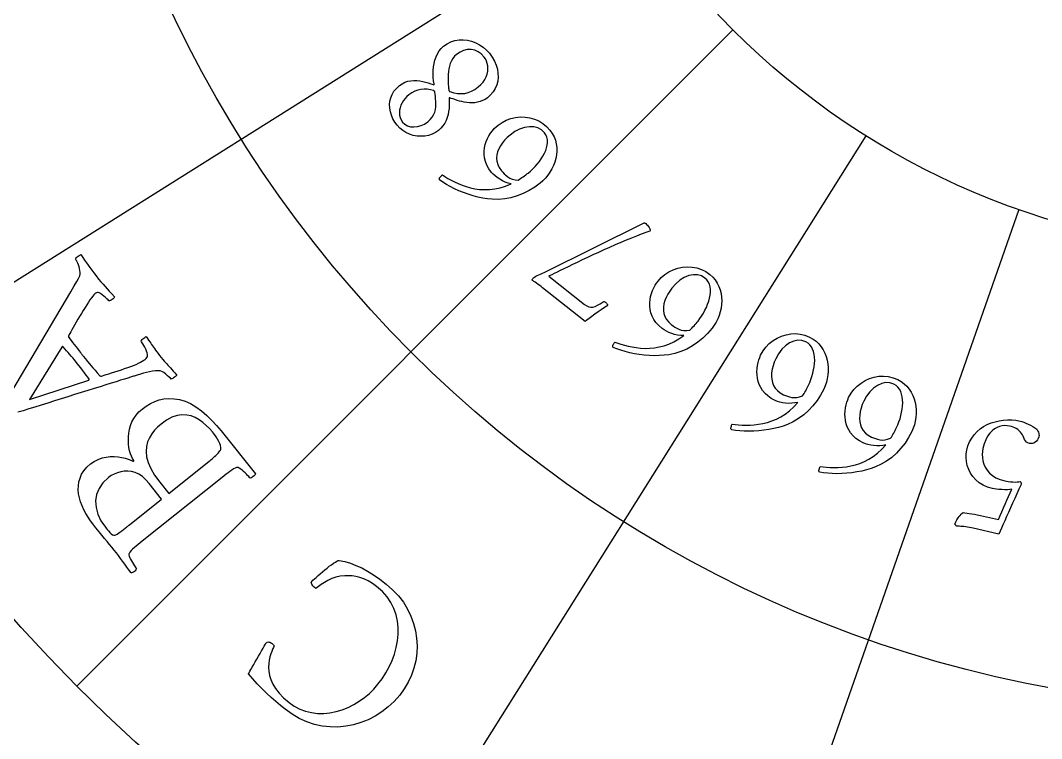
# Model space of a CAD drawing. Header units: millimetres. Extents: x -60 to 60, y -60 to 76.
# Drawn here: x -10.8 to -1.97, y -10.76 to -4.56 of the extents above; entities that cross this region are included whole.
import ezdxf

# ---------------------------------------------------------------- set-up
doc = ezdxf.new("R2010")
doc.units = ezdxf.units.MM
for name, color, linetype in [('CUT_OUTER', 1, 'Continuous'), ('ENGRAVE', 7, 'Continuous'), ('ENGRAVE_FINE', 8, 'Continuous'), ('TEXT', 5, 'Continuous')]:
    doc.layers.add(name, color=color, linetype=linetype)

msp = doc.modelspace()

# ---------------------------------------------------------------- linework, layer by layer
at = {"layer": 'CUT_OUTER'}
msp.add_arc((0, -0.0001), 59.9999, 176.771323, 2.429054, dxfattribs=at)
at = {"layer": 'ENGRAVE'}
for radius in [58.8, 58.8, 57.225, 54.3, 54.3, 51.99, 47.7, 47.7, 45.18, 40.5, 40.5, 14.58, 10.4976, 6.561]:
    msp.add_circle((0, 0), radius, dxfattribs=at)
at = {"layer": 'ENGRAVE_FINE'}
for points in [[(-5.5554, -3.4907), (-12.3452, -7.757)], [(-4.6393, -4.6393), (-10.3096, -10.3096)], [(-3.4907, -5.5554), (-7.757, -12.3452)], [(-2.167, -6.1928), (-4.8155, -13.7618)]]:
    msp.add_lwpolyline(points, dxfattribs=at)
at = {"layer": 'TEXT'}
for points in [[(-7.5422, -5.4645), (-7.5622, -5.4367), (-7.5786, -5.408), (-7.5915, -5.3784), (-7.6008, -5.3478), (-7.6062, -5.3169), (-7.6076, -5.2864), (-7.6048, -5.2564), (-7.5979, -5.2267), (-7.5865, -5.198), (-7.5701, -5.1711), (-7.5489, -5.1458), (-7.5228, -5.1222), (-7.4989, -5.1054), (-7.4743, -5.0926), (-7.4491, -5.0839), (-7.4231, -5.0792), (-7.397, -5.0776), (-7.3712, -5.0781), (-7.3457, -5.0808), (-7.3205, -5.0857), (-7.2961, -5.0918), (-7.2729, -5.0982), (-7.251, -5.1051), (-7.2303, -5.1122), (-7.2263, -5.1144), (-7.2237, -5.1141), (-7.2226, -5.1114), (-7.2229, -5.1063), (-7.227, -5.0792), (-7.2295, -5.0509), (-7.2304, -5.0215), (-7.2296, -4.9909), (-7.227, -4.9601), (-7.2222, -4.9302), (-7.2153, -4.901), (-7.2061, -4.8727), (-7.1945, -4.8461), (-7.18, -4.8221), (-7.1626, -4.8008), (-7.1423, -4.7822), (-7.111, -4.7605), (-7.0781, -4.7442), (-7.0436, -4.7331), (-7.0073, -4.7273), (-6.9705, -4.7265), (-6.9342, -4.7302), (-6.8985, -4.7385), (-6.8632, -4.7515), (-6.8296, -4.7686), (-6.7986, -4.7895), (-6.7703, -4.8143), (-6.7447, -4.8428), (-6.7208, -4.876), (-6.7013, -4.9099), (-6.6864, -4.9445), (-6.676, -4.9798), (-6.6703, -5.015), (-6.6693, -5.0493), (-6.6731, -5.0828), (-6.6817, -5.1153), (-6.6949, -5.1463), (-6.7127, -5.1751), (-6.7351, -5.2016), (-6.7619, -5.226), (-6.7822, -5.2404), (-6.8033, -5.2518), (-6.8251, -5.2604), (-6.8478, -5.266), (-6.8708, -5.2693), (-6.8938, -5.2707), (-6.9167, -5.2703), (-6.9395, -5.2681), (-6.9619, -5.2646), (-6.9834, -5.2602), (-7.004, -5.255), (-7.0238, -5.249), (-7.0422, -5.2429), (-7.059, -5.2373), (-7.0741, -5.2322), (-7.0874, -5.2277), (-7.0907, -5.2273), (-7.0928, -5.228), (-7.0938, -5.2298), (-7.0936, -5.2327), (-7.0918, -5.2519), (-7.0911, -5.273), (-7.0917, -5.296), (-7.0934, -5.3208), (-7.0968, -5.3464), (-7.1021, -5.3719), (-7.1095, -5.3972), (-7.119, -5.4224), (-7.1309, -5.4466), (-7.1458, -5.4689), (-7.1637, -5.4895), (-7.1846, -5.5082), (-7.2115, -5.5269), (-7.2404, -5.5413), (-7.2711, -5.5515), (-7.3036, -5.5575), (-7.3369, -5.5594), (-7.37, -5.5573), (-7.4027, -5.5514), (-7.4351, -5.5415), (-7.466, -5.5278), (-7.4942, -5.5104), (-7.5196, -5.4893), (-7.5422, -5.4645)], [(-6.7902, -4.8749), (-6.815, -4.8485), (-6.8422, -4.8288), (-6.8715, -4.8159), (-6.9031, -4.8097), (-6.9355, -4.8102), (-6.9674, -4.8175), (-6.9987, -4.8316), (-7.0294, -4.8525), (-7.0466, -4.8684), (-7.0613, -4.8866), (-7.0733, -4.9069), (-7.0826, -4.9295), (-7.0898, -4.9533), (-7.0954, -4.9772), (-7.0992, -5.0013), (-7.1014, -5.0257), (-7.1023, -5.0494), (-7.1025, -5.0717), (-7.1018, -5.0926), (-7.1004, -5.1122), (-7.0987, -5.1292), (-7.0974, -5.1427), (-7.0963, -5.1527), (-7.0955, -5.159), (-7.0947, -5.1622), (-7.0939, -5.1649), (-7.093, -5.1669), (-7.0921, -5.1685), (-7.0906, -5.1701), (-7.0893, -5.1713), (-7.088, -5.1721), (-7.0869, -5.1724), (-7.0523, -5.1828), (-7.0194, -5.1889), (-6.988, -5.1909), (-6.9582, -5.1886), (-6.9292, -5.1819), (-6.9001, -5.1705), (-6.871, -5.1543), (-6.8419, -5.1334), (-6.8189, -5.1131), (-6.7998, -5.0917), (-6.7844, -5.0693), (-6.7727, -5.0457), (-6.7645, -5.0219), (-6.7595, -4.9984), (-6.7576, -4.9752), (-6.7588, -4.9524), (-6.7629, -4.9306), (-6.7695, -4.9104), (-6.7786, -4.8919), (-6.7902, -4.8749)], [(-7.4951, -5.4371), (-7.4759, -5.456), (-7.4531, -5.4693), (-7.4266, -5.4771), (-7.3965, -5.4792), (-7.3651, -5.476), (-7.3348, -5.4674), (-7.3058, -5.4536), (-7.2779, -5.4344), (-7.2569, -5.4155), (-7.2399, -5.3952), (-7.2268, -5.3737), (-7.2177, -5.3508), (-7.2116, -5.3275), (-7.2079, -5.3042), (-7.2064, -5.2812), (-7.2072, -5.2583), (-7.2092, -5.2362), (-7.2112, -5.2158), (-7.2132, -5.1968), (-7.2153, -5.1794), (-7.2159, -5.1776), (-7.2168, -5.1756), (-7.2182, -5.1734), (-7.22, -5.171), (-7.2204, -5.1705), (-7.2207, -5.1701), (-7.2209, -5.1698), (-7.221, -5.1698), (-7.2225, -5.168), (-7.224, -5.1666), (-7.2256, -5.1654), (-7.2272, -5.1645), (-7.2545, -5.1574), (-7.2818, -5.1533), (-7.3092, -5.1523), (-7.3367, -5.1545), (-7.3639, -5.1601), (-7.3904, -5.1699), (-7.4162, -5.1836), (-7.4414, -5.2014), (-7.4585, -5.2165), (-7.4739, -5.2332), (-7.4876, -5.2514), (-7.4995, -5.2711), (-7.5093, -5.2918), (-7.5165, -5.3128), (-7.5211, -5.3342), (-7.5232, -5.356), (-7.522, -5.3775), (-7.5169, -5.3982), (-7.508, -5.418), (-7.4951, -5.4371)], [(-6.7263, -5.8716), (-6.749, -5.84), (-6.7668, -5.8087), (-6.7795, -5.7776), (-6.7873, -5.7467), (-6.7909, -5.7163), (-6.7911, -5.6868), (-6.788, -5.6582), (-6.7815, -5.6304), (-6.7724, -5.6038), (-6.7614, -5.5786), (-6.7486, -5.5548), (-6.7338, -5.5324), (-6.718, -5.5119), (-6.7022, -5.4935), (-6.6862, -5.4773), (-6.6701, -5.4634), (-6.6355, -5.4392), (-6.5988, -5.42), (-6.5601, -5.4059), (-6.5191, -5.3968), (-6.4775, -5.3927), (-6.4363, -5.3937), (-6.3958, -5.3997), (-6.3558, -5.4107), (-6.3176, -5.4268), (-6.2824, -5.4483), (-6.2502, -5.4751), (-6.221, -5.5072), (-6.2012, -5.5351), (-6.1856, -5.564), (-6.174, -5.594), (-6.1665, -5.6252), (-6.1626, -5.6568), (-6.162, -5.6884), (-6.1647, -5.7198), (-6.1705, -5.7512), (-6.1793, -5.7821), (-6.1907, -5.8122), (-6.2046, -5.8414), (-6.2212, -5.8698), (-6.2398, -5.8966), (-6.26, -5.9213), (-6.2818, -5.9438), (-6.3052, -5.9642), (-6.3526, -5.999), (-6.4017, -6.029), (-6.4526, -6.0543), (-6.5052, -6.075), (-6.5587, -6.0905), (-6.6123, -6.1004), (-6.6659, -6.1049), (-6.7197, -6.1039), (-6.7608, -6.0998), (-6.8022, -6.0933), (-6.844, -6.0845), (-6.8862, -6.0732), (-6.928, -6.0601), (-6.9687, -6.0456), (-7.0082, -6.0296), (-7.0465, -6.0123), (-7.0829, -5.9939), (-7.1164, -5.9749), (-7.1471, -5.9553), (-7.1751, -5.9351), (-7.1773, -5.9304), (-7.1772, -5.9251), (-7.1746, -5.9192), (-7.1697, -5.9125), (-7.1639, -5.9062), (-7.1589, -5.9009), (-7.1547, -5.8968), (-7.1512, -5.8937), (-7.1285, -5.9082), (-7.1035, -5.923), (-7.0762, -5.9381), (-7.0467, -5.9535), (-7.015, -5.9684), (-6.9814, -5.9819), (-6.9459, -5.994), (-6.9084, -6.0047), (-6.8693, -6.0131), (-6.8288, -6.0183), (-6.7868, -6.0204), (-6.7435, -6.0193), (-6.6988, -6.0143), (-6.653, -6.0045), (-6.606, -5.99), (-6.5578, -5.9708), (-6.5834, -5.964), (-6.6082, -5.9551), (-6.6322, -5.944), (-6.6556, -5.9309), (-6.6772, -5.9166), (-6.6962, -5.9019), (-6.7126, -5.8869), (-6.7263, -5.8716)], [(-6.4966, -5.9381), (-6.4856, -5.9313), (-6.4747, -5.9242), (-6.4637, -5.9168), (-6.4526, -5.9092), (-6.4416, -5.9013), (-6.4308, -5.8933), (-6.4201, -5.8851), (-6.4094, -5.8768), (-6.3892, -5.8597), (-6.3693, -5.8412), (-6.3498, -5.8212), (-6.3307, -5.7998), (-6.3127, -5.7774), (-6.2964, -5.7544), (-6.2818, -5.7309), (-6.2689, -5.7068), (-6.2582, -5.6826), (-6.2502, -5.6587), (-6.2449, -5.635), (-6.2423, -5.6115), (-6.2431, -5.5889), (-6.2477, -5.5676), (-6.2562, -5.5476), (-6.2686, -5.5289), (-6.2942, -5.5038), (-6.3246, -5.4868), (-6.3596, -5.4778), (-6.3994, -5.4769), (-6.4414, -5.4838), (-6.4831, -5.498), (-6.5245, -5.5196), (-6.5656, -5.5486), (-6.5904, -5.5699), (-6.6128, -5.5925), (-6.6327, -5.6163), (-6.65, -5.6413), (-6.6642, -5.6671), (-6.6744, -5.6934), (-6.6807, -5.7203), (-6.6829, -5.7477), (-6.6805, -5.7753), (-6.6725, -5.8028), (-6.659, -5.8302), (-6.64, -5.8576), (-6.6288, -5.8706), (-6.6161, -5.8834), (-6.6017, -5.8962), (-6.5859, -5.9089), (-6.5678, -5.9201), (-6.5469, -5.9288), (-6.5231, -5.9348), (-6.4966, -5.9381)], [(-6.2849, -6.8677), (-6.297, -6.8582), (-6.3097, -6.8486), (-6.3232, -6.8389), (-6.3372, -6.829), (-6.3501, -6.82), (-6.3601, -6.8131), (-6.367, -6.8081), (-6.371, -6.8051), (-6.3737, -6.8018), (-6.3743, -6.7979), (-6.3729, -6.7933), (-6.3695, -6.788), (-6.3634, -6.7818), (-6.355, -6.7755), (-6.3442, -6.7692), (-6.3311, -6.7628), (-6.3167, -6.7562), (-6.3017, -6.7494), (-6.2863, -6.7424), (-6.2704, -6.7351), (-5.4082, -6.3081), (-5.4047, -6.3082), (-5.401, -6.3092), (-5.397, -6.3113), (-5.3928, -6.3142), (-5.3859, -6.3204), (-5.3789, -6.3281), (-5.3719, -6.3372), (-5.3647, -6.3478), (-5.3588, -6.3583), (-5.3556, -6.367), (-5.3551, -6.3739), (-5.3572, -6.3791), (-5.3929, -6.3913), (-5.4314, -6.4053), (-5.4726, -6.4212), (-5.5165, -6.4389), (-5.5624, -6.4579), (-5.6092, -6.4777), (-5.6569, -6.4982), (-5.7057, -6.5195), (-5.7546, -6.5412), (-5.8027, -6.5629), (-5.8502, -6.5847), (-5.8969, -6.6066), (-5.9422, -6.628), (-5.9852, -6.6486), (-6.026, -6.6682), (-6.0646, -6.687), (-6.1002, -6.7044), (-6.1321, -6.72), (-6.1602, -6.7338), (-6.1845, -6.7457), (-6.2042, -6.7553), (-6.2182, -6.7622), (-6.2267, -6.7663), (-6.2295, -6.7677), (-5.9217, -7.0132), (-5.9037, -7.0252), (-5.8856, -7.0328), (-5.8675, -7.0358), (-5.8493, -7.0344), (-5.8301, -7.0287), (-5.8089, -7.0194), (-5.7857, -7.0062), (-5.7606, -6.9894), (-5.7566, -6.9872), (-5.7518, -6.9872), (-5.7462, -6.9894), (-5.7398, -6.9938), (-5.7378, -6.9956), (-5.7355, -6.9982), (-5.7329, -7.0016), (-5.73, -7.0057), (-5.7272, -7.0099), (-5.725, -7.0137), (-5.7233, -7.0171), (-5.7221, -7.02), (-5.75, -7.0386), (-5.7778, -7.0576), (-5.8055, -7.0771), (-5.8332, -7.0969), (-5.8592, -7.116), (-5.882, -7.1329), (-5.9014, -7.1478), (-5.9175, -7.1606)], [(-5.2511, -7.2211), (-5.2803, -7.1954), (-5.3045, -7.1688), (-5.3239, -7.1413), (-5.3384, -7.1129), (-5.3486, -7.0841), (-5.3554, -7.0554), (-5.3588, -7.0268), (-5.3586, -6.9983), (-5.3557, -6.9703), (-5.3506, -6.9433), (-5.3433, -6.9172), (-5.3339, -6.8921), (-5.3231, -6.8686), (-5.3117, -6.8471), (-5.2997, -6.8278), (-5.2871, -6.8106), (-5.2588, -6.7793), (-5.2273, -6.7525), (-5.1927, -6.7301), (-5.1548, -6.7121), (-5.1151, -6.6989), (-5.0748, -6.6907), (-5.0339, -6.6875), (-4.9925, -6.6893), (-4.9516, -6.6966), (-4.9125, -6.7097), (-4.8751, -6.7286), (-4.8395, -6.7534), (-4.8141, -6.7762), (-4.7924, -6.8009), (-4.7744, -6.8276), (-4.7602, -6.8563), (-4.7494, -6.8863), (-4.7418, -6.9169), (-4.7373, -6.9482), (-4.736, -6.9801), (-4.7377, -7.0122), (-4.7421, -7.044), (-4.7492, -7.0756), (-4.759, -7.1069), (-4.7712, -7.1372), (-4.7854, -7.1658), (-4.8017, -7.1926), (-4.82, -7.2177), (-4.8584, -7.2621), (-4.8997, -7.3024), (-4.9436, -7.3384), (-4.9903, -7.3702), (-5.039, -7.3972), (-5.089, -7.4189), (-5.1403, -7.4352), (-5.193, -7.4461), (-5.2339, -7.4512), (-5.2758, -7.4542), (-5.3185, -7.4549), (-5.3621, -7.4533), (-5.4058, -7.4498), (-5.4487, -7.4447), (-5.4907, -7.4379), (-5.532, -7.4295), (-5.5715, -7.4197), (-5.6085, -7.4086), (-5.6428, -7.3964), (-5.6745, -7.3829), (-5.6777, -7.3788), (-5.6788, -7.3736), (-5.6776, -7.3673), (-5.6743, -7.3597), (-5.6701, -7.3522), (-5.6664, -7.346), (-5.6631, -7.341), (-5.6604, -7.3373), (-5.6351, -7.3463), (-5.6074, -7.3551), (-5.5775, -7.3638), (-5.5452, -7.3723), (-5.511, -7.3798), (-5.4753, -7.3854), (-5.4379, -7.3893), (-5.399, -7.3914), (-5.359, -7.3909), (-5.3184, -7.387), (-5.277, -7.3796), (-5.235, -7.3689), (-5.1926, -7.3541), (-5.1501, -7.3344), (-5.1075, -7.3098), (-5.0648, -7.2803), (-5.0912, -7.2794), (-5.1174, -7.2762), (-5.1433, -7.2708), (-5.1689, -7.2632), (-5.1932, -7.2541), (-5.215, -7.244), (-5.2343, -7.233), (-5.2511, -7.2211)], [(-5.0123, -7.2349), (-5.0032, -7.2258), (-4.9941, -7.2164), (-4.985, -7.2068), (-4.9759, -7.1969), (-4.967, -7.1868), (-4.9582, -7.1765), (-4.9495, -7.1662), (-4.941, -7.1557), (-4.9251, -7.1345), (-4.9098, -7.1121), (-4.8953, -7.0882), (-4.8814, -7.0631), (-4.8689, -7.0372), (-4.8581, -7.0112), (-4.849, -6.985), (-4.8418, -6.9587), (-4.8368, -6.9327), (-4.8343, -6.9076), (-4.8344, -6.8833), (-4.8371, -6.8599), (-4.8429, -6.838), (-4.8521, -6.8182), (-4.8649, -6.8006), (-4.8811, -6.7852), (-4.9117, -6.7664), (-4.9451, -6.7566), (-4.9812, -6.7556), (-5.0202, -6.7636), (-5.0597, -6.7796), (-5.0971, -6.8028), (-5.1327, -6.833), (-5.1663, -6.8704), (-5.1858, -6.8968), (-5.2025, -6.9238), (-5.2166, -6.9514), (-5.228, -6.9796), (-5.2361, -7.0079), (-5.2402, -7.0359), (-5.2403, -7.0635), (-5.2364, -7.0907), (-5.2278, -7.117), (-5.2139, -7.1421), (-5.1947, -7.1658), (-5.1701, -7.1883), (-5.1563, -7.1984), (-5.141, -7.2081), (-5.1242, -7.2174), (-5.1059, -7.2262), (-5.0858, -7.2332), (-5.0635, -7.237), (-5.039, -7.2375), (-5.0123, -7.2349)], [(-4.2734, -7.8421), (-4.3076, -7.8236), (-4.3372, -7.803), (-4.3622, -7.7805), (-4.3826, -7.7561), (-4.399, -7.7303), (-4.412, -7.7038), (-4.4216, -7.6766), (-4.4278, -7.6488), (-4.4312, -7.6209), (-4.4322, -7.5934), (-4.4309, -7.5664), (-4.4273, -7.5398), (-4.4221, -7.5145), (-4.4157, -7.491), (-4.4083, -7.4695), (-4.3999, -7.45), (-4.3793, -7.4132), (-4.3545, -7.38), (-4.3257, -7.3504), (-4.2928, -7.3245), (-4.257, -7.3028), (-4.2195, -7.2858), (-4.1804, -7.2736), (-4.1396, -7.2661), (-4.0982, -7.2641), (-4.0571, -7.2682), (-4.0165, -7.2784), (-3.9762, -7.2946), (-3.9464, -7.3111), (-3.9197, -7.3304), (-3.8963, -7.3524), (-3.876, -7.3772), (-3.8588, -7.4041), (-3.8445, -7.4322), (-3.8333, -7.4617), (-3.8249, -7.4926), (-3.8194, -7.5242), (-3.8166, -7.5562), (-3.8165, -7.5886), (-3.8191, -7.6213), (-3.8242, -7.6536), (-3.8317, -7.6846), (-3.8416, -7.7144), (-3.8539, -7.7429), (-3.8815, -7.7948), (-3.9127, -7.8432), (-3.9476, -7.888), (-3.986, -7.9294), (-4.0275, -7.9666), (-4.0714, -7.9989), (-4.1178, -8.0262), (-4.1667, -8.0486), (-4.2055, -8.0627), (-4.2456, -8.0748), (-4.2871, -8.085), (-4.33, -8.0932), (-4.3734, -8.0995), (-4.4163, -8.1041), (-4.4588, -8.1069), (-4.5009, -8.1078), (-4.5416, -8.107), (-4.5801, -8.1045), (-4.6163, -8.1002), (-4.6502, -8.0941), (-4.6543, -8.0909), (-4.6564, -8.086), (-4.6567, -8.0795), (-4.6551, -8.0714), (-4.6527, -8.0632), (-4.6505, -8.0563), (-4.6485, -8.0507), (-4.6466, -8.0465), (-4.6199, -8.0496), (-4.591, -8.0521), (-4.5599, -8.0539), (-4.5265, -8.055), (-4.4915, -8.0546), (-4.4554, -8.0522), (-4.4182, -8.0477), (-4.3798, -8.0411), (-4.3409, -8.0317), (-4.3021, -8.0188), (-4.2634, -8.0025), (-4.2248, -7.9827), (-4.1868, -7.9588), (-4.1497, -7.9301), (-4.1137, -7.8966), (-4.0786, -7.8584), (-4.1046, -7.8634), (-4.1308, -7.8661), (-4.1572, -7.8666), (-4.184, -7.8649), (-4.2097, -7.8614), (-4.2332, -7.8564), (-4.2544, -7.85), (-4.2734, -7.8421)], [(-4.0376, -7.8024), (-4.0307, -7.7915), (-4.0239, -7.7804), (-4.0172, -7.769), (-4.0106, -7.7573), (-4.0041, -7.7454), (-3.9978, -7.7335), (-3.9917, -7.7215), (-3.9857, -7.7093), (-3.9748, -7.6852), (-3.965, -7.6599), (-3.9561, -7.6334), (-3.9482, -7.6058), (-3.9417, -7.5778), (-3.937, -7.55), (-3.934, -7.5225), (-3.9328, -7.4952), (-3.9337, -7.4688), (-3.9368, -7.4437), (-3.9424, -7.4201), (-3.9502, -7.3979), (-3.9607, -7.3778), (-3.9741, -7.3606), (-3.9905, -7.3463), (-4.0097, -7.3348), (-4.0437, -7.3233), (-4.0784, -7.3211), (-4.1139, -7.3283), (-4.1502, -7.3447), (-4.185, -7.3691), (-4.2164, -7.4), (-4.2444, -7.4375), (-4.2688, -7.4814), (-4.2819, -7.5114), (-4.2922, -7.5415), (-4.2998, -7.5715), (-4.3047, -7.6016), (-4.3062, -7.631), (-4.304, -7.6591), (-4.2979, -7.6861), (-4.2881, -7.7117), (-4.2739, -7.7355), (-4.2548, -7.7568), (-4.2307, -7.7757), (-4.2017, -7.7921), (-4.186, -7.7989), (-4.169, -7.805), (-4.1505, -7.8103), (-4.1307, -7.8148), (-4.1096, -7.8171), (-4.087, -7.8158), (-4.063, -7.8109), (-4.0376, -7.8024)], [(-10.7192, -7.8336), (-10.2079, -7.6668), (-10.2077, -7.6666), (-10.2072, -7.6659), (-10.2064, -7.6648), (-10.2053, -7.6633), (-10.2042, -7.6617), (-10.2036, -7.6603), (-10.2035, -7.6591), (-10.2039, -7.6582), (-10.2163, -7.6411), (-10.23, -7.6225), (-10.2451, -7.6025), (-10.2615, -7.5809), (-10.2777, -7.5598), (-10.2924, -7.5409), (-10.3054, -7.5243), (-10.3167, -7.51), (-10.3316, -7.4915), (-10.346, -7.4741), (-10.3599, -7.4578), (-10.3732, -7.4426), (-10.3865, -7.4276), (-10.4004, -7.4119), (-10.4149, -7.3954), (-10.4299, -7.3782), (-10.4314, -7.3769), (-10.4331, -7.3764), (-10.4351, -7.3765), (-10.4373, -7.3774), (-10.4394, -7.3785), (-10.4409, -7.3792), (-10.4418, -7.3797), (-10.4421, -7.3799)], [(-3.5126, -8.2085), (-3.5467, -8.19), (-3.5763, -8.1694), (-3.6013, -8.1469), (-3.6218, -8.1225), (-3.6382, -8.0967), (-3.6512, -8.0702), (-3.6608, -8.043), (-3.667, -8.0152), (-3.6704, -7.9873), (-3.6714, -7.9598), (-3.6701, -7.9328), (-3.6665, -7.9062), (-3.6612, -7.8809), (-3.6549, -7.8574), (-3.6475, -7.8359), (-3.6391, -7.8164), (-3.6184, -7.7796), (-3.5937, -7.7464), (-3.5649, -7.7168), (-3.532, -7.6909), (-3.4962, -7.6692), (-3.4587, -7.6522), (-3.4196, -7.64), (-3.3788, -7.6325), (-3.3373, -7.6305), (-3.2963, -7.6346), (-3.2557, -7.6448), (-3.2154, -7.661), (-3.1855, -7.6775), (-3.1589, -7.6968), (-3.1354, -7.7188), (-3.1151, -7.7436), (-3.098, -7.7705), (-3.0837, -7.7986), (-3.0724, -7.8281), (-3.0641, -7.859), (-3.0586, -7.8906), (-3.0558, -7.9226), (-3.0557, -7.955), (-3.0583, -7.9877), (-3.0634, -8.02), (-3.0709, -8.051), (-3.0808, -8.0808), (-3.093, -8.1093), (-3.1207, -8.1612), (-3.1519, -8.2096), (-3.1867, -8.2544), (-3.2252, -8.2958), (-3.2666, -8.333), (-3.3106, -8.3653), (-3.357, -8.3926), (-3.4058, -8.415), (-3.4446, -8.4291), (-3.4848, -8.4412), (-3.5263, -8.4514), (-3.5692, -8.4596), (-3.6125, -8.4659), (-3.6555, -8.4705), (-3.698, -8.4733), (-3.7401, -8.4742), (-3.7808, -8.4734), (-3.8193, -8.4709), (-3.8555, -8.4666), (-3.8894, -8.4605), (-3.8934, -8.4573), (-3.8956, -8.4524), (-3.8959, -8.4459), (-3.8943, -8.4378), (-3.8919, -8.4296), (-3.8897, -8.4227), (-3.8876, -8.4171), (-3.8858, -8.4129), (-3.8591, -8.416), (-3.8302, -8.4185), (-3.799, -8.4203), (-3.7657, -8.4214), (-3.7307, -8.421), (-3.6946, -8.4186), (-3.6573, -8.4141), (-3.6189, -8.4075), (-3.5801, -8.3981), (-3.5413, -8.3852), (-3.5026, -8.3689), (-3.464, -8.3491), (-3.4259, -8.3252), (-3.3889, -8.2965), (-3.3528, -8.263), (-3.3178, -8.2248), (-3.3437, -8.2298), (-3.3699, -8.2325), (-3.3964, -8.233), (-3.4231, -8.2313), (-3.4488, -8.2278), (-3.4723, -8.2228), (-3.4936, -8.2164), (-3.5126, -8.2085)], [(-3.2767, -8.1688), (-3.2698, -8.1579), (-3.263, -8.1468), (-3.2563, -8.1354), (-3.2497, -8.1237), (-3.2432, -8.1118), (-3.2369, -8.0999), (-3.2308, -8.0879), (-3.2249, -8.0757), (-3.214, -8.0516), (-3.2041, -8.0263), (-3.1952, -7.9998), (-3.1874, -7.9722), (-3.1809, -7.9442), (-3.1761, -7.9164), (-3.1732, -7.8889), (-3.172, -7.8616), (-3.1728, -7.8352), (-3.176, -7.8101), (-3.1815, -7.7865), (-3.1894, -7.7643), (-3.1999, -7.7442), (-3.2133, -7.727), (-3.2296, -7.7127), (-3.2489, -7.7012), (-3.2829, -7.6897), (-3.3176, -7.6875), (-3.3531, -7.6947), (-3.3893, -7.7111), (-3.4242, -7.7355), (-3.4556, -7.7664), (-3.4835, -7.8039), (-3.508, -7.8478), (-3.5211, -7.8778), (-3.5314, -7.9079), (-3.539, -7.9379), (-3.5438, -7.968), (-3.5454, -7.9974), (-3.5431, -8.0255), (-3.5371, -8.0525), (-3.5273, -8.0781), (-3.5131, -8.1019), (-3.494, -8.1232), (-3.4699, -8.1421), (-3.4409, -8.1585), (-3.4252, -8.1653), (-3.4081, -8.1714), (-3.3897, -8.1767), (-3.3699, -8.1812), (-3.3487, -8.1835), (-3.3261, -8.1822), (-3.3021, -8.1773), (-3.2767, -8.1688)], [(-10.1731, -8.9087), (-10.1943, -8.8805), (-10.2142, -8.8508), (-10.233, -8.8193), (-10.2504, -8.7863), (-10.2659, -8.7522), (-10.2785, -8.718), (-10.2883, -8.6834), (-10.2952, -8.6487), (-10.2986, -8.614), (-10.2978, -8.5797), (-10.2928, -8.5457), (-10.2836, -8.5122), (-10.2694, -8.4795), (-10.2493, -8.4483), (-10.2233, -8.4184), (-10.1915, -8.39), (-10.1602, -8.368), (-10.1274, -8.3508), (-10.0932, -8.3383), (-10.0575, -8.3306), (-10.0218, -8.3268), (-9.9874, -8.3261), (-9.9542, -8.3284), (-9.9224, -8.3338), (-9.8929, -8.341), (-9.867, -8.3488), (-9.8447, -8.3573), (-9.8259, -8.3665), (-9.8228, -8.367), (-9.8206, -8.3663), (-9.8194, -8.3644), (-9.8193, -8.3612), (-9.8298, -8.3442), (-9.8392, -8.3243), (-9.8476, -8.3015), (-9.8548, -8.2759), (-9.8605, -8.248), (-9.8642, -8.2187), (-9.8658, -8.1879), (-9.8654, -8.1557), (-9.8624, -8.1229), (-9.8562, -8.0905), (-9.8468, -8.0584), (-9.8343, -8.0267), (-9.8182, -7.9961), (-9.7983, -7.9675), (-9.7744, -7.9408), (-9.7465, -7.9161), (-9.7112, -7.8904), (-9.6747, -7.8686), (-9.6371, -7.8509), (-9.5983, -7.8371), (-9.5578, -7.8281), (-9.515, -7.8245), (-9.4699, -7.8263), (-9.4225, -7.8336), (-9.3754, -7.8471), (-9.3283, -7.8681), (-9.2812, -7.8965), (-9.2341, -7.9324), (-9.1881, -7.9727), (-9.1445, -8.0146), (-9.1032, -8.058), (-9.0643, -8.1029), (-8.7674, -8.4752), (-8.769, -8.4812), (-8.7727, -8.4872), (-8.7783, -8.4933), (-8.7859, -8.4995), (-8.7941, -8.5049), (-8.8015, -8.5088), (-8.808, -8.5112), (-8.8137, -8.5121), (-8.8186, -8.5063), (-8.8255, -8.4986), (-8.8344, -8.4891), (-8.8452, -8.4777), (-8.8571, -8.4658), (-8.8693, -8.4547), (-8.8818, -8.4442), (-8.8945, -8.4345), (-8.9064, -8.4266), (-8.9163, -8.4217), (-8.9241, -8.4197), (-8.9299, -8.4207), (-8.9429, -8.4263), (-8.9568, -8.4337), (-8.9715, -8.443), (-8.9871, -8.4542), (-9.0034, -8.4666), (-9.0203, -8.4796), (-9.0377, -8.4933), (-9.0556, -8.5075), (-9.7456, -9.0577), (-9.7635, -9.0721), (-9.7808, -9.0862), (-9.7976, -9.0999), (-9.8137, -9.1133), (-9.8284, -9.1264), (-9.841, -9.1389), (-9.8515, -9.1509), (-9.8598, -9.1623), (-9.8627, -9.1683), (-9.8628, -9.1765), (-9.8599, -9.187), (-9.8543, -9.1999), (-9.8469, -9.2139), (-9.839, -9.2279), (-9.8305, -9.2421), (-9.8215, -9.2563), (-9.8128, -9.2693), (-9.8055, -9.2801), (-9.7996, -9.2885), (-9.7949, -9.2947), (-9.7971, -9.3), (-9.8009, -9.3058), (-9.8064, -9.3121), (-9.8135, -9.3189), (-9.8212, -9.325), (-9.8284, -9.3291), (-9.8351, -9.3313), (-9.8413, -9.3316), (-9.8601, -9.3062), (-9.8787, -9.2809), (-9.897, -9.2557), (-9.915, -9.2307), (-9.9329, -9.2059), (-9.9511, -9.1816), (-9.9693, -9.1578), (-9.9877, -9.1344), (-10.0073, -9.1101), (-10.0277, -9.0851), (-10.049, -9.0594), (-10.0712, -9.0331), (-10.0945, -9.0053), (-10.1193, -8.9754), (-10.1455, -8.9431), (-10.1731, -8.9087)], [(-9.5169, -8.6453), (-9.1661, -8.3655), (-9.1596, -8.3602), (-9.1516, -8.3536), (-9.1422, -8.3456), (-9.1312, -8.3363), (-9.1198, -8.3263), (-9.109, -8.3162), (-9.0987, -8.3061), (-9.089, -8.2959), (-9.0806, -8.2863), (-9.0742, -8.278), (-9.0698, -8.2709), (-9.0675, -8.2652), (-9.0664, -8.248), (-9.0687, -8.2306), (-9.0742, -8.2129), (-9.0829, -8.1949), (-9.0942, -8.1763), (-9.1074, -8.1566), (-9.1224, -8.1358), (-9.1393, -8.114), (-9.1647, -8.0845), (-9.1922, -8.057), (-9.2217, -8.0317), (-9.2532, -8.0086), (-9.2869, -7.9893), (-9.3229, -7.9758), (-9.3613, -7.9681), (-9.402, -7.9662), (-9.4448, -7.9719), (-9.4893, -7.987), (-9.5355, -8.0117), (-9.5834, -8.0459), (-9.6126, -8.0715), (-9.639, -8.0997), (-9.6626, -8.1303), (-9.6833, -8.1634), (-9.6993, -8.1994), (-9.7087, -8.2389), (-9.7116, -8.2816), (-9.7078, -8.3278), (-9.6955, -8.3774), (-9.6725, -8.4306), (-9.639, -8.4873), (-9.5948, -8.5476)], [(-2.3965, -8.6021), (-2.4391, -8.5897), (-2.4771, -8.5731), (-2.5107, -8.5522), (-2.5397, -8.527), (-2.5644, -8.4989), (-2.5849, -8.4689), (-2.6012, -8.4372), (-2.6133, -8.4036), (-2.6212, -8.3694), (-2.6247, -8.3357), (-2.6238, -8.3025), (-2.6186, -8.2697), (-2.6079, -8.2324), (-2.5934, -8.1979), (-2.5752, -8.1662), (-2.5533, -8.1373), (-2.5284, -8.1112), (-2.5014, -8.0881), (-2.4721, -8.0679), (-2.4407, -8.0506), (-2.4077, -8.0363), (-2.3736, -8.025), (-2.3385, -8.0167), (-2.3023, -8.0114), (-2.2658, -8.009), (-2.2295, -8.0097), (-2.1935, -8.0133), (-2.1578, -8.0199), (-2.1423, -8.024), (-2.1252, -8.0296), (-2.1065, -8.0367), (-2.0862, -8.0452), (-2.0658, -8.055), (-2.0467, -8.0658), (-2.029, -8.0777), (-2.0127, -8.0905), (-2.0099, -8.0944), (-2.0067, -8.1), (-2.0031, -8.1074), (-1.9991, -8.1164), (-1.9956, -8.1263), (-1.9937, -8.1359), (-1.9935, -8.1455), (-1.9948, -8.1548), (-1.9995, -8.17), (-2.0063, -8.1831), (-2.0152, -8.1941), (-2.0262, -8.203), (-2.0382, -8.2096), (-2.0503, -8.2134), (-2.0625, -8.2146), (-2.0748, -8.2131), (-2.0892, -8.2082), (-2.1011, -8.2008), (-2.1108, -8.1907), (-2.1181, -8.178), (-2.1244, -8.1643), (-2.1309, -8.1512), (-2.1377, -8.1388), (-2.1448, -8.1271), (-2.1539, -8.1145), (-2.1644, -8.1033), (-2.1763, -8.0935), (-2.1897, -8.0851), (-2.2039, -8.0779), (-2.2183, -8.0719), (-2.2327, -8.0669), (-2.2474, -8.063), (-2.2679, -8.0598), (-2.2891, -8.0594), (-2.311, -8.0617), (-2.3337, -8.0669), (-2.3564, -8.0755), (-2.3783, -8.0881), (-2.3993, -8.1047), (-2.4196, -8.1255), (-2.4382, -8.1508), (-2.4543, -8.1812), (-2.4679, -8.2168), (-2.479, -8.2576), (-2.4831, -8.2822), (-2.4842, -8.3079), (-2.4825, -8.3348), (-2.4778, -8.3629), (-2.4697, -8.391), (-2.4576, -8.418), (-2.4415, -8.4438), (-2.4213, -8.4686), (-2.3964, -8.491), (-2.3661, -8.5099), (-2.3302, -8.5253), (-2.2888, -8.5371), (-2.2753, -8.5397), (-2.2594, -8.542), (-2.2412, -8.5438), (-2.2207, -8.5453), (-2.2004, -8.5461), (-2.183, -8.546), (-2.1684, -8.5449), (-2.1566, -8.5428), (-2.1545, -8.5438), (-2.1526, -8.5456), (-2.151, -8.5483), (-2.1497, -8.5518), (-2.1488, -8.5557), (-2.1484, -8.5596), (-2.1486, -8.5635), (-2.1492, -8.5673), (-2.1674, -8.608), (-2.1856, -8.6486), (-2.2039, -8.6892), (-2.2221, -8.7298), (-2.24, -8.7697), (-2.2573, -8.8083), (-2.274, -8.8454), (-2.29, -8.8812), (-2.3049, -8.9147), (-2.3182, -8.945), (-2.3298, -8.9721), (-2.3398, -8.996), (-2.5627, -8.9451), (-2.5783, -8.9418), (-2.5942, -8.9387), (-2.6104, -8.9361), (-2.6268, -8.9337), (-2.6428, -8.9318), (-2.6574, -8.9302), (-2.6706, -8.9291), (-2.6826, -8.9283), (-2.6925, -8.9279), (-2.6995, -8.9275), (-2.7037, -8.9273), (-2.7051, -8.9273), (-2.7084, -8.9242), (-2.7113, -8.9214), (-2.714, -8.9188), (-2.7165, -8.9165), (-2.7185, -8.9142), (-2.7197, -8.9117), (-2.7201, -8.909), (-2.7198, -8.906), (-2.7187, -8.9028), (-2.7166, -8.898), (-2.7133, -8.8915), (-2.7089, -8.8833), (-2.7037, -8.874), (-2.6977, -8.8644), (-2.6911, -8.8545), (-2.6837, -8.8442), (-2.6759, -8.8342), (-2.6678, -8.8251), (-2.6593, -8.8168), (-2.6506, -8.8095), (-2.634, -8.8116), (-2.6158, -8.8141), (-2.5961, -8.817), (-2.5749, -8.8202), (-2.5519, -8.824), (-2.5271, -8.8287), (-2.5005, -8.8342), (-2.472, -8.8404), (-2.3451, -8.8694), (-2.3304, -8.8368), (-2.3157, -8.8039), (-2.3011, -8.7706), (-2.2864, -8.7371), (-2.2719, -8.7038), (-2.2574, -8.6715), (-2.2431, -8.64), (-2.2288, -8.6094), (-2.2468, -8.6115), (-2.2672, -8.6127), (-2.2899, -8.6127), (-2.3148, -8.6118), (-2.3395, -8.61), (-2.3613, -8.6079), (-2.3803, -8.6052), (-2.3965, -8.6021)], [(-9.5782, -8.6941), (-9.6851, -8.56), (-9.7144, -8.5268), (-9.7445, -8.4999), (-9.7753, -8.4793), (-9.8069, -8.465), (-9.8385, -8.4562), (-9.8698, -8.4519), (-9.9006, -8.4522), (-9.931, -8.457), (-9.9603, -8.4656), (-9.9878, -8.477), (-10.0136, -8.4912), (-10.0377, -8.5083), (-10.085, -8.553), (-10.1193, -8.6015), (-10.1407, -8.6537), (-10.1492, -8.7096), (-10.1453, -8.7671), (-10.1297, -8.8243), (-10.1024, -8.8811), (-10.0634, -8.9376), (-10.0566, -8.9459), (-10.048, -8.9561), (-10.0376, -8.968), (-10.0255, -8.9818), (-10.0131, -8.9943), (-10.0021, -9.0027), (-9.9923, -9.0068), (-9.9839, -9.0068), (-9.9746, -9.003), (-9.9638, -8.9972), (-9.9516, -8.9894), (-9.9379, -8.9796), (-9.9233, -8.9686), (-9.9084, -8.9571), (-9.8932, -8.9452), (-9.8777, -8.9329), (-9.8745, -8.9304), (-9.8715, -8.928), (-9.8687, -8.9257), (-9.8661, -8.9237), (-9.8636, -8.9217), (-9.8611, -8.9197), (-9.8586, -8.9177), (-9.8562, -8.9158)], [(-8.5108, -10.5093), (-8.5507, -10.4769), (-8.5908, -10.4428), (-8.6312, -10.4073), (-8.6719, -10.3701), (-8.7122, -10.3312), (-8.7514, -10.2904), (-8.7897, -10.2477), (-8.827, -10.2031), (-8.8257, -10.2007), (-8.8217, -10.1934), (-8.815, -10.1814), (-8.8057, -10.1645), (-8.7946, -10.1445), (-8.7824, -10.1229), (-8.7691, -10.0998), (-8.7548, -10.0752), (-8.7403, -10.0504), (-8.7266, -10.0267), (-8.7135, -10.0041), (-8.7012, -9.9826), (-8.6904, -9.9639), (-8.682, -9.9495), (-8.6758, -9.9396), (-8.672, -9.9341), (-8.6694, -9.9308), (-8.6651, -9.9288), (-8.6592, -9.9281), (-8.6516, -9.9288), (-8.6434, -9.9306), (-8.6356, -9.9334), (-8.6283, -9.9372), (-8.6215, -9.942), (-8.6161, -9.9467), (-8.6117, -9.9518), (-8.6082, -9.9571), (-8.6056, -9.9628), (-8.6116, -9.9749), (-8.6185, -9.9904), (-8.6262, -10.0093), (-8.6347, -10.0316), (-8.6426, -10.0567), (-8.6483, -10.0843), (-8.6519, -10.1143), (-8.6534, -10.1466), (-8.6513, -10.1808), (-8.6444, -10.2164), (-8.6326, -10.2533), (-8.616, -10.2915), (-8.593, -10.3306), (-8.5621, -10.37), (-8.5234, -10.4097), (-8.4769, -10.4498), (-8.4312, -10.482), (-8.3836, -10.5076), (-8.334, -10.5264), (-8.2824, -10.5386), (-8.2297, -10.5445), (-8.1768, -10.5449), (-8.1237, -10.5397), (-8.0704, -10.529), (-8.0177, -10.5133), (-7.9667, -10.4932), (-7.9173, -10.4688), (-7.8696, -10.4401), (-7.8242, -10.4078), (-7.7823, -10.3726), (-7.7436, -10.3347), (-7.7083, -10.2939), (-7.6725, -10.2457), (-7.6402, -10.1953), (-7.6114, -10.1428), (-7.5862, -10.0881), (-7.5652, -10.0322), (-7.5493, -9.9757), (-7.5385, -9.9188), (-7.5326, -9.8615), (-7.5325, -9.8044), (-7.5386, -9.7484), (-7.551, -9.6935), (-7.5697, -9.6397), (-7.5954, -9.5878), (-7.6289, -9.5387), (-7.6701, -9.4923), (-7.7192, -9.4487), (-7.7562, -9.4216), (-7.7927, -9.3996), (-7.8287, -9.3827), (-7.8643, -9.371), (-7.8989, -9.3631), (-7.9322, -9.3581), (-7.9641, -9.3558), (-7.9947, -9.3563), (-8.0347, -9.3606), (-8.0723, -9.3688), (-8.1077, -9.3809), (-8.1407, -9.3968), (-8.1711, -9.4146), (-8.1985, -9.432), (-8.2229, -9.449), (-8.2444, -9.4657), (-8.2585, -9.4552), (-8.27, -9.4427), (-8.2788, -9.4281), (-8.2851, -9.4116), (-8.279, -9.4047), (-8.2698, -9.3954), (-8.2576, -9.3838), (-8.2424, -9.3699), (-8.2252, -9.3546), (-8.2071, -9.3388), (-8.1881, -9.3226), (-8.1683, -9.3058), (-8.1483, -9.2895), (-8.1291, -9.2745), (-8.1105, -9.2608), (-8.0927, -9.2484), (-8.0764, -9.238), (-8.0627, -9.2303), (-8.0515, -9.2254), (-8.0428, -9.2232), (-7.995, -9.2334), (-7.9467, -9.2477), (-7.8979, -9.2661), (-7.8487, -9.2886), (-7.7984, -9.3157), (-7.7464, -9.3479), (-7.6927, -9.3851), (-7.6373, -9.4275), (-7.581, -9.4766), (-7.5315, -9.5291), (-7.4886, -9.5848), (-7.4525, -9.6438), (-7.4229, -9.7051), (-7.3999, -9.7676), (-7.3835, -9.8313), (-7.3736, -9.8962), (-7.3701, -9.9615), (-7.3729, -10.0261), (-7.382, -10.0901), (-7.3973, -10.1534), (-7.4189, -10.2154), (-7.4465, -10.2749), (-7.4803, -10.3322), (-7.5201, -10.3872), (-7.5675, -10.4413), (-7.6185, -10.4897), (-7.6732, -10.5323), (-7.7315, -10.5691), (-7.7926, -10.6), (-7.8555, -10.6249), (-7.9202, -10.6437), (-7.9867, -10.6566), (-8.0542, -10.663), (-8.1216, -10.6624), (-8.1891, -10.6548), (-8.2566, -10.6403), (-8.3232, -10.6186), (-8.3877, -10.5896), (-8.4503, -10.5531), (-8.5108, -10.5093)]]:
    msp.add_lwpolyline(points, close=True, dxfattribs=at)
msp.add_lwpolyline([(-10.9639, -7.9205), (-10.3627, -6.9024), (-10.3331, -6.8521), (-10.311, -6.8144), (-10.2966, -6.7892), (-10.2898, -6.7765), (-10.2851, -6.7644), (-10.2826, -6.7508), (-10.2823, -6.7357), (-10.2841, -6.7192), (-10.2875, -6.7023), (-10.2919, -6.6861), (-10.2971, -6.6707), (-10.3034, -6.656), (-10.3095, -6.6431), (-10.3147, -6.6329), (-10.3188, -6.6255), (-10.322, -6.6208), (-10.3195, -6.6143), (-10.3151, -6.6078), (-10.3087, -6.6016), (-10.3003, -6.5954), (-10.2918, -6.59), (-10.2851, -6.586), (-10.2802, -6.5834), (-10.277, -6.5822), (-10.2599, -6.6069), (-10.2438, -6.6302), (-10.2285, -6.6522), (-10.2141, -6.6729), (-10.1993, -6.6937), (-10.1827, -6.7161), (-10.1643, -6.7402), (-10.144, -6.7659), (-10.1224, -6.7927), (-10.1023, -6.8169), (-10.0839, -6.8384), (-10.067, -6.8574), (-10.0499, -6.8761), (-10.0308, -6.8972), (-10.0097, -6.9206), (-9.9867, -6.9462), (-9.9883, -6.9522), (-9.992, -6.9583), (-9.9976, -6.9644), (-10.0052, -6.9705), (-10.0135, -6.9758), (-10.0211, -6.9794), (-10.028, -6.9813), (-10.0343, -6.9815), (-10.0414, -6.9733), (-10.0509, -6.9637), (-10.0628, -6.9525), (-10.077, -6.9398), (-10.0917, -6.9279), (-10.105, -6.9188), (-10.1168, -6.9126), (-10.1271, -6.9093), (-10.1333, -6.9096), (-10.1401, -6.9116), (-10.1475, -6.9155), (-10.1555, -6.9212), (-10.1637, -6.9288), (-10.1734, -6.9399), (-10.1847, -6.9543), (-10.1974, -6.9722), (-10.2112, -6.9926), (-10.2255, -7.0146), (-10.2404, -7.0382), (-10.2559, -7.0635), (-10.2715, -7.0895), (-10.2867, -7.1152), (-10.3017, -7.1406), (-10.3164, -7.1659), (-10.3302, -7.1899), (-10.3428, -7.2116), (-10.3541, -7.2312), (-10.3641, -7.2486), (-10.3723, -7.2628), (-10.3781, -7.273), (-10.3816, -7.2791), (-10.3828, -7.2811), (-10.3829, -7.2815), (-10.383, -7.2826), (-10.3832, -7.2845), (-10.3835, -7.2871), (-10.3836, -7.2899), (-10.3833, -7.2924), (-10.3826, -7.2945), (-10.3815, -7.2963), (-10.3718, -7.31), (-10.3607, -7.325), (-10.3482, -7.3413), (-10.3344, -7.3589), (-10.3201, -7.3768), (-10.3063, -7.394), (-10.293, -7.4107), (-10.2802, -7.4267), (-10.2769, -7.4309), (-10.2736, -7.435), (-10.2704, -7.4391), (-10.2671, -7.4433), (-10.2638, -7.4473), (-10.2608, -7.4511), (-10.2579, -7.4547), (-10.2552, -7.4582), (-10.2361, -7.482), (-10.2184, -7.5039), (-10.202, -7.5239), (-10.187, -7.5419), (-10.1716, -7.56), (-10.1539, -7.5804), (-10.1339, -7.6031), (-10.1117, -7.6279), (-10.1108, -7.6287), (-10.1094, -7.6295), (-10.1075, -7.6302), (-10.1052, -7.6309), (-10.103, -7.6315), (-10.1014, -7.6319), (-10.1004, -7.6322), (-10.1001, -7.6323), (-10.0974, -7.6314), (-10.0893, -7.6288), (-10.0759, -7.6244), (-10.0571, -7.6183), (-10.0346, -7.611), (-10.01, -7.6031), (-9.9834, -7.5945), (-9.9548, -7.5854), (-9.9256, -7.576), (-9.8977, -7.5666), (-9.8708, -7.5573), (-9.8451, -7.548), (-9.8199, -7.539), (-9.7973, -7.5299), (-9.7775, -7.5208), (-9.7604, -7.5116), (-9.7457, -7.5028), (-9.7327, -7.4946), (-9.7217, -7.4871), (-9.7125, -7.4801), (-9.7051, -7.4717), (-9.7012, -7.4607), (-9.7009, -7.4473), (-9.704, -7.4314), (-9.7094, -7.4146), (-9.7159, -7.3983), (-9.7234, -7.3825), (-9.7321, -7.3672), (-9.7405, -7.3537), (-9.7473, -7.3431), (-9.7524, -7.3354), (-9.7559, -7.3307), (-9.7546, -7.3271), (-9.7514, -7.3223), (-9.7462, -7.3164), (-9.7391, -7.3092), (-9.7314, -7.3022), (-9.7244, -7.2968), (-9.718, -7.2928), (-9.7122, -7.2904), (-9.7009, -7.3062), (-9.6906, -7.3209), (-9.6811, -7.3344), (-9.6726, -7.3468), (-9.6645, -7.3587), (-9.6564, -7.3705), (-9.6484, -7.3823), (-9.6403, -7.3942), (-9.6314, -7.4068), (-9.6209, -7.421), (-9.6088, -7.4368), (-9.5951, -7.4542), (-9.5811, -7.4716), (-9.568, -7.4874), (-9.5558, -7.5016), (-9.5446, -7.5141), (-9.5339, -7.5259), (-9.5232, -7.5376), (-9.5124, -7.5494), (-9.5017, -7.5611), (-9.4903, -7.5737), (-9.4776, -7.5879), (-9.4636, -7.6038), (-9.4483, -7.6214), (-9.4496, -7.6248), (-9.4531, -7.6293), (-9.4587, -7.6347), (-9.4663, -7.6412), (-9.4746, -7.6474), (-9.4821, -7.6524), (-9.4887, -7.656), (-9.4946, -7.6583), (-9.502, -7.6499), (-9.5125, -7.6397), (-9.5259, -7.6277), (-9.5423, -7.6138), (-9.5596, -7.6009), (-9.5756, -7.592), (-9.5904, -7.5869), (-9.6039, -7.5858), (-9.6296, -7.5867), (-9.6555, -7.5894), (-9.6816, -7.5937), (-9.7079, -7.5996), (-9.7345, -7.6067), (-9.7615, -7.6143), (-9.7889, -7.6224), (-9.8168, -7.631), (-9.8168, -7.631), (-9.8201, -7.6321), (-9.8301, -7.6352), (-9.8467, -7.6404), (-9.8699, -7.6477), (-9.8988, -7.6567), (-9.9324, -7.6673), (-9.9706, -7.6795), (-10.0136, -7.6932), (-10.0602, -7.708), (-10.1096, -7.7234), (-10.1617, -7.7395), (-10.2165, -7.7562), (-10.273, -7.7734), (-10.3301, -7.791), (-10.388, -7.809), (-10.4466, -7.8274), (-10.505, -7.8458), (-10.5622, -7.8637), (-10.6182, -7.8812), (-10.673, -7.8983), (-10.7256, -7.9146), (-10.775, -7.9299), (-10.8212, -7.9441)], dxfattribs=at)

doc.saveas('drawing.dxf')
